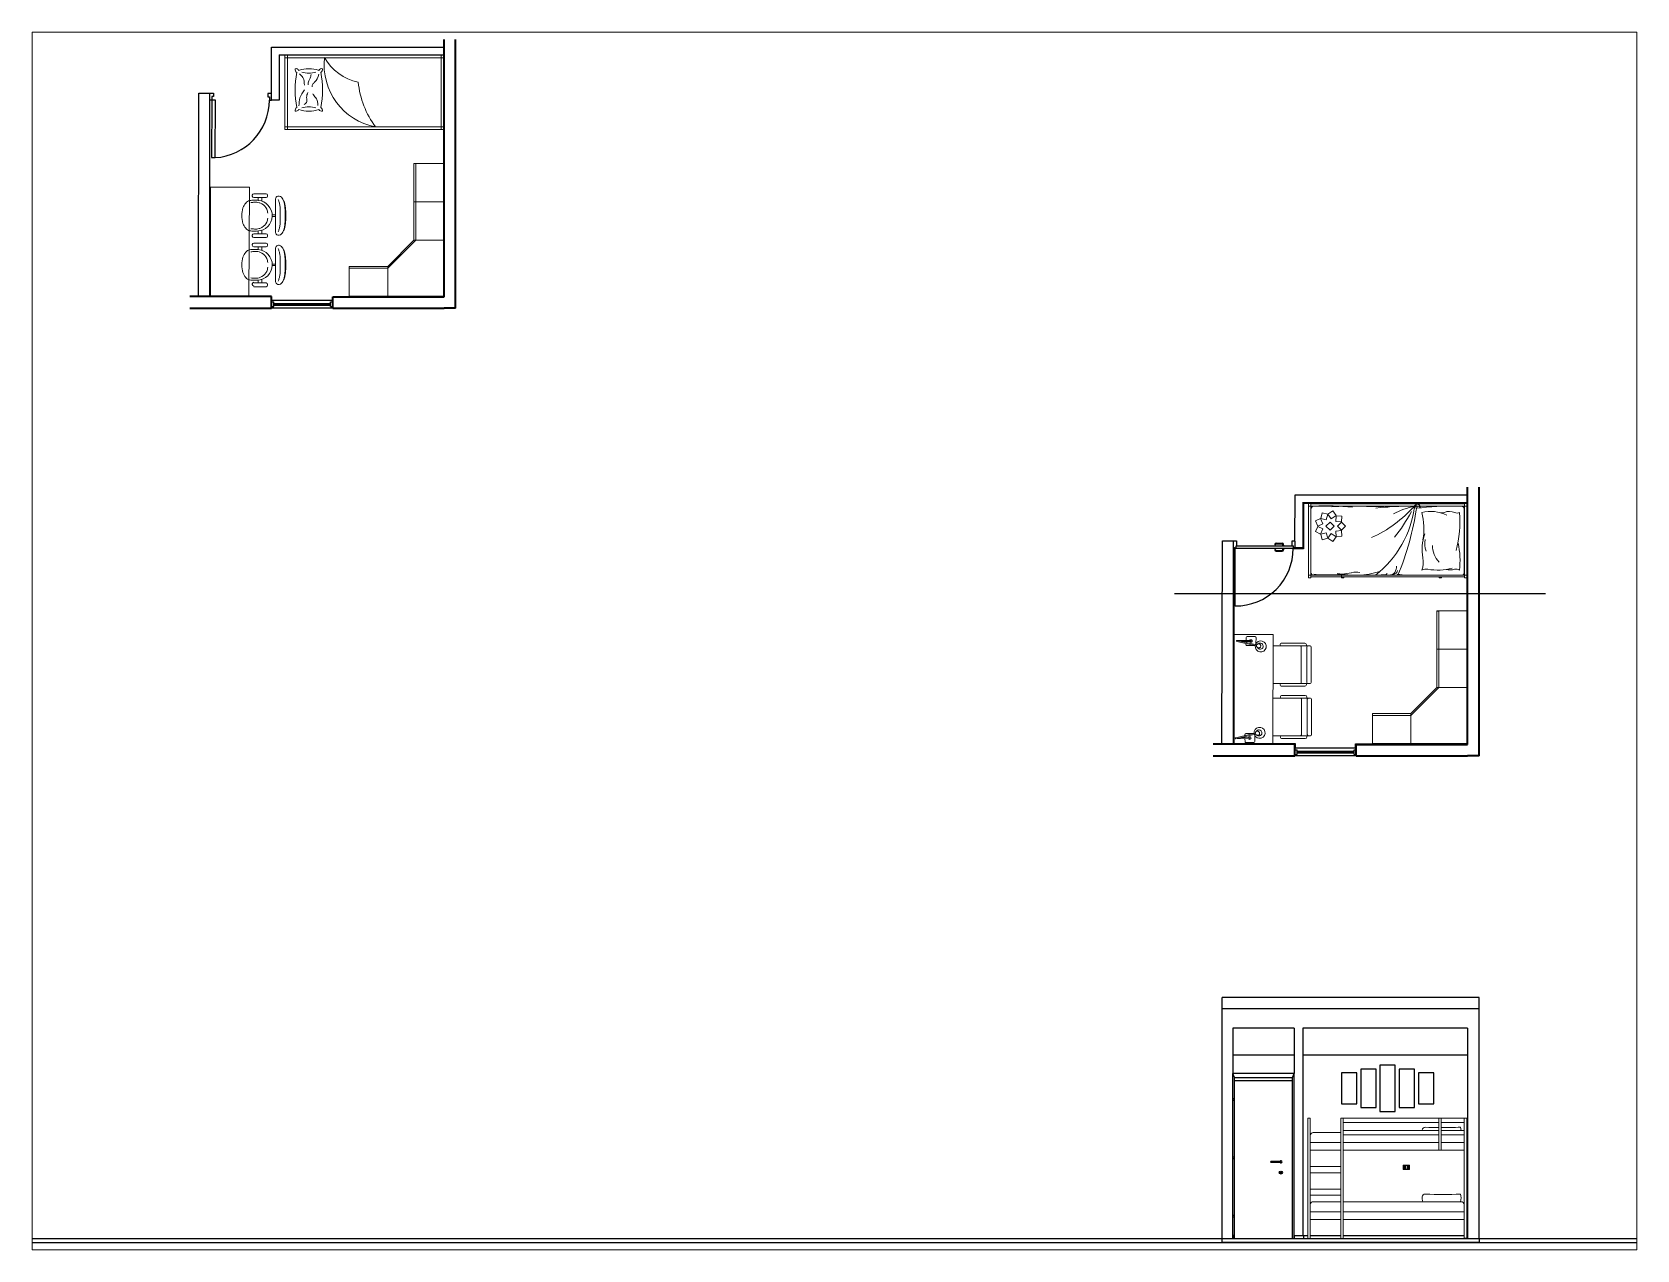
# Paper-space layout 'Layout1' of a CAD drawing. Header units: millimetres. Extents: x 26 to 231, y 20 to 176.
# The model-space entities are those that its viewports show. They can reach past a viewport. Long polylines and large blocks are cut down to what shows.
import ezdxf

# ---------------------------------------------------------------- set-up
doc = ezdxf.new("R2010")
doc.units = ezdxf.units.MM
doc.linetypes.add('HIDDEN', pattern=[0.375, 0.25, -0.125])
for name, color, linetype, lineweight in [('A-DOOR-FULL', 1, 'Continuous', 25), ('A-FURN', 2, 'Continuous', 18), ('A-GLAZ-FULL', 4, 'Continuous', 25), ('A-WALL-FULL', 3, 'Continuous', 35), ('A-WALL-FULL-EXTR', 3, 'Continuous', 35), ('A-WALL-FULL-INTR', 1, 'Continuous', 25), ('INFISSI_sez', 32, 'Continuous', 9)]:
    doc.layers.add(name, color=color, linetype=linetype, lineweight=lineweight)
doc.layers.add('PROSPETTI', color=252, linetype='Continuous')

# ---------------------------------------------------------------- blocks, each defined once
blk = doc.blocks.new('DOOR-75')
for points in [[(-0.07, 0.84), (-0.07, 0.09), (-0.025, 0.09), (-0.025, 0.84), (-0.07, 0.84)], [(-0.775, 0.09), (-0.8, 0.09), (-0.8, 0), (-0.755, 0), (-0.755, 0.045), (-0.775, 0.045), (-0.775, 0.09)], [(-0.025, 0.09), (0, 0.09), (0, 0), (-0.045, 0), (-0.045, 0.045), (-0.025, 0.045), (-0.025, 0.09)]]:
    blk.add_lwpolyline(points)
at = {"linetype": 'HIDDEN'}
blk.add_arc((-0.023, 0.089), 0.752, 93.6181, 179.9249, dxfattribs=at)
blk = doc.blocks.new('$MANIGLIA')
at = {"layer": 'PROSPETTI'}
blk.add_lwpolyline([(-21.1, -105.5, 1), (-21.1, -106.5), (-8.1, -106.5, 1), (-8.1, -105.5)], format="xyb", close=True, dxfattribs=at)
for radius in [2, 1]:
    blk.add_circle((-8.3, -120), radius, dxfattribs=at)
for centre, radius, start, end in [((-19.6, -106), 0.5, 90, 270), ((-8.1, -106), 1.38, 201.3169, 158.6831)]:
    blk.add_arc(centre, radius, start, end, dxfattribs=at)

msp = doc.modelspace()

# ---------------------------------------------------------------- linework, layer by layer
for p, q in [((3345.4, 1957.1), (3344.4, 1958.1)), ((3558.1, 1957.1), (3345.4, 1957.1)), ((3345.4, 1957.1), (3345.4, 1898)), ((3558.1, 1957.1), (3559.1, 1958.1)), ((3558.1, 1957.1), (3558.1, 1644.1)), ((3255.1, 1644.1), (3255.1, 1898.3)), ((3332.1, 1898, 24.6), (3332.1, 1898.2, 24.6)), ((3345.4, 1898), (3332.1, 1898, 24.6)), ((3345.4, 1898), (3344.4, 1899)), ((3177.2, 1839.9), (3660.4, 1839.9)), ((3255.1, 1644.1), (3254.1, 1643.3)), ((3335.1, 1644.1), (3255.1, 1644.1)), ((3335.1, 1644.1), (3334.1, 1643.3)), ((3335.1, 1638.2), (3335.1, 1644.1)), ((3413.1, 1638.2), (3413.1, 1644.1)), ((3413.1, 1644.1), (3414.1, 1643.1)), ((3413.1, 1644.1), (3558.1, 1644.1)), ((3558.1, 1644.1), (3559.1, 1643.1)), ((3574.1, 1313.5), (3239.5, 1313.5)), ((3239.5, 999.5), (3239.5, 1313.5)), ((3574.1, 1298.6), (3239.5, 1298.6)), ((3574.1, 999.5), (3574.1, 1313.5)), ((3253.1, 1273.5), (3253.1, 1214.5)), ((3333.1, 1273.5), (3253.1, 1273.5)), ((3333.1, 1273.5), (3333.1, 1214.5)), ((3559.1, 1273.5), (3344.4, 1273.5)), ((3344.4, 1273.5), (3344.4, 1003.5)), ((3559.1, 1273.5), (3559.1, 999.5)), ((3239.5, 1238.2), (3239.1, 1238.2)), ((3333.1, 1238.2), (3253.1, 1238.2)), ((3559.1, 1238.2), (3344.4, 1238.2)), ((3414.9, 1215.2), (3394.9, 1215.2)), ((3394.9, 1215.2), (3394.9, 1175.2)), ((3414.9, 1175.2), (3414.9, 1215.2)), ((3439.9, 1220.2), (3419.9, 1220.2)), ((3419.9, 1220.2), (3419.9, 1170.2)), ((3439.9, 1170.2), (3439.9, 1220.2)), ((3464.9, 1225.2), (3444.9, 1225.2)), ((3444.9, 1225.2), (3444.9, 1165.2)), ((3464.9, 1165.2), (3464.9, 1225.2)), ((3489.9, 1220.2), (3469.9, 1220.2)), ((3469.9, 1220.2), (3469.9, 1170.2)), ((3489.9, 1170.2), (3489.9, 1220.2)), ((3514.9, 1215.2), (3494.9, 1215.2)), ((3494.9, 1215.2), (3494.9, 1175.2)), ((3514.9, 1175.2), (3514.9, 1215.2)), ((3394.9, 1175.2), (3414.9, 1175.2)), ((3494.9, 1175.2), (3514.9, 1175.2)), ((3419.9, 1170.2), (3439.9, 1170.2)), ((3444.9, 1165.2), (3464.9, 1165.2)), ((3469.9, 1170.2), (3489.9, 1170.2)), ((3559.1, 999.5), (3559.1, 1089.5)), ((3253.1, 1003.5), (3253.9, 1003.5)), ((3333.3, 1003.5), (3334.1, 1003.5)), ((3334.1, 1003.5), (3351.1, 1003.5)), ((3345.2, 1003.5), (3344.4, 1003.5)), ((3354.1, 1003.5), (3394.1, 1003.5)), ((3397.1, 1003.5), (3554.6, 1003.5)), ((3558.3, 1003.5), (3558.1, 1003.5)), ((3558.3, 1003.5), (3559.1, 1003.5)), ((3239.5, 999.5), (3574.1, 999.5)), ((3239.5, 994.5), (3239.5, 999.5)), ((3574.1, 994.5), (3239.5, 994.5)), ((3254.1, 1003.3), (3254.1, 999.5)), ((3333.1, 1003.3), (3333.1, 999.5)), ((3345.4, 1003.3), (3345.4, 999.5)), ((3351.1, 999.5), (3354.6, 999.5)), ((3558.1, 999.5), (3554.6, 999.5)), ((3574.1, 999.5), (3574.1, 994.5))]:
    msp.add_line(p, q)
for p in [(3574.1, 999.5), (3239.5, 994.5)]:
    msp.add_xline(p, (1, 0))
for centre, start, end in [((3253.9, 1003.3), 0, 90), ((3333.3, 1003.3), 90, 180), ((3345.2, 1003.3), 0, 90), ((3558.3, 1003.3), 90, 180)]:
    msp.add_arc(centre, 0.2, start, end)
at = {"layer": 'A-DOOR-FULL'}
for p, q in [((3254.1, 1908.3), (3258.2, 1908.3)), ((3258.2, 1908.3), (3258.2, 1901.8)), ((3309.6, 1905.1), (3317.6, 1905.1)), ((3309.6, 1904.3), (3317.6, 1904.3)), ((3318.4, 1902.3), (3318.4, 1903.5)), ((3319.2, 1902.3), (3319.2, 1903.5)), ((3334.1, 1907.8), (3330.1, 1907.8)), ((3330.1, 1907.8), (3330.1, 1901.9)), ((3334.1, 1907.8), (3334.1, 1899)), ((3254.1, 1899.4), (3257.4, 1899.4)), ((3256.1, 1898.2), (3256.1, 1899.4)), ((3330.9, 1898.2), (3256.1, 1898.2)), ((3256.2, 1823.4), (3256.1, 1898.2)), ((3257.4, 1901.8), (3332.1, 1901.9)), ((3257.4, 1899.4), (3257.4, 1901.8)), ((3309.6, 1895.8), (3317.6, 1895.8)), ((3309.6, 1895), (3317.6, 1895)), ((3317.7, 1902.3), (3320, 1902.3)), ((3317.7, 1901.9), (3317.7, 1902.3)), ((3317.7, 1898.2), (3317.7, 1897.8)), ((3317.7, 1897.8), (3320, 1897.8)), ((3318.4, 1897.8), (3318.4, 1896.6)), ((3319.2, 1897.8), (3319.2, 1896.6)), ((3320, 1901.9), (3320, 1902.3)), ((3320, 1898.2), (3320, 1897.8)), ((3330.9, 1898.2), (3332.1, 1898.2, 24.6)), ((3332.1, 1898.2, 24.6), (3332.1, 1901.9)), ((3334.1, 1899), (3332.1, 1899)), ((3253.1, 999.5), (3253.1, 1214.5)), ((3333.1, 1214.5), (3253.1, 1214.5)), ((3255.3, 1209.5), (3253.1, 1214.5)), ((3333.1, 1214.5), (3254.1, 1214.5)), ((3331.1, 1209.5), (3333.1, 1214.5)), ((3333.1, 999.5), (3333.1, 1214.5)), ((3255.3, 999.5), (3255.3, 1209.5)), ((3255.3, 1209.5), (3331.1, 1209.5)), ((3255.3, 1205.5), (3331.1, 1205.5)), ((3331.1, 999.5), (3331.1, 1209.5)), ((3255.3, 1181.5), (3253.1, 1181.5)), ((3255.3, 1179.5), (3253.1, 1179.5)), ((3255.3, 1105.5), (3253.1, 1105.5)), ((3255.3, 1103.5), (3253.1, 1103.5)), ((3255.3, 1029.5), (3253.1, 1029.5)), ((3255.3, 1027.5), (3253.1, 1027.5))]:
    msp.add_line(p, q, dxfattribs=at)
msp.add_circle((3255.5, 1898.8), 0.604, dxfattribs=at)
for centre, radius, start, end in [((3309.6, 1903.5), 1.61, 90, 180), ((3308.4, 1903.5), 0.404, 184.9677, 355.0323), ((3309.6, 1903.5), 0.806, 90, 180), ((3317.6, 1903.5), 1.61, 0, 90), ((3317.6, 1903.5), 0.806, 0, 90), ((3257.3, 1898), 74.5, 269.1018, 0.2154), ((3308.4, 1896.6), 0.404, 4.9677, 175.0323), ((3309.6, 1896.6), 1.61, 180, 270), ((3309.6, 1896.6), 0.806, 180, 270), ((3317.6, 1896.6), 0.806, 270, 0), ((3317.6, 1896.6), 1.61, 270, 0)]:
    msp.add_arc(centre, radius, start, end, dxfattribs=at)
at = {"layer": 'A-FURN'}
for p, q in [((2022, 2537.4), (2018.5, 2537.4)), ((2022, 2537.4), (2022, 2540.9)), ((2222, 2537.4), (2222, 2540.9)), ((2222, 2537.4), (2225.5, 2537.4)), ((2022, 2447.4), (2018.5, 2447.4)), ((2022, 2447.4), (2022, 2443.9)), ((2222, 2447.4), (2222, 2443.9)), ((2222, 2447.4), (2225.5, 2447.4)), ((2186.4, 2399.8), (2188.9, 2399.8)), ((2188.9, 2399.8), (2188.9, 2349.8)), ((1921.4, 2226.9), (1921.4, 2368.9)), ((1921.4, 2368.9), (1972.3, 2368.9)), ((1972.3, 2367.2), (1971.4, 2226.9)), ((1972.3, 2368.9), (1972.3, 2367.2)), ((1976, 2358.3), (1976, 2357.3)), ((1994, 2360.3), (1978, 2360.3)), ((1994, 2355.3), (1978, 2355.3)), ((1983.5, 2355.3), (1983.5, 2351.8)), ((1988.5, 2355.3), (1988.5, 2350.7)), ((1996, 2358.3), (1996, 2357.3)), ((2006.2, 2351.8), (2006.2, 2311.8)), ((2186.4, 2349.8), (2225.4, 2349.8)), ((2188.9, 2349.8), (2188.9, 2299.8)), ((2001.9, 2332.8), (2006.2, 2332.8)), ((2001.9, 2330.8), (2006.2, 2330.8)), ((1976, 2305.3), (1976, 2306.3)), ((1978, 2308.3), (1994, 2308.3)), ((1978, 2303.3), (1994, 2303.3)), ((1983.5, 2308.3), (1983.5, 2311.9)), ((1988.5, 2308.3), (1988.5, 2312.9)), ((1996, 2305.3), (1996, 2306.3)), ((2152.4, 2263.3), (2188.9, 2299.8)), ((2186.4, 2299.8), (2225.4, 2299.8)), ((1976, 2294.2), (1976, 2293.2)), ((1994, 2296.2), (1978, 2296.2)), ((1994, 2291.2), (1978, 2291.2)), ((1983.5, 2291.2), (1983.5, 2287.7)), ((1988.5, 2291.2), (1988.5, 2286.6)), ((1996, 2294.2), (1996, 2293.2)), ((2006.2, 2287.7), (2006.2, 2247.7)), ((2001.9, 2268.7), (2006.2, 2268.7)), ((2001.9, 2266.7), (2006.2, 2266.7)), ((2102.4, 2263.3), (2152.4, 2263.3)), ((2152.4, 2265.8), (2152.4, 2226.8)), ((1976, 2242.1), (1976, 2243.1)), ((1978, 2244.2), (1994, 2244.2)), ((1978, 2239.2), (1994, 2239.2)), ((1983.5, 2244.2), (1983.5, 2247.8)), ((1988.5, 2244.2), (1988.5, 2248.8)), ((1996, 2241.2), (1996, 2242.2)), ((1920.9, 2226.4), (2000.9, 2226.4)), ((1971.4, 2226.9), (1921.4, 2226.9)), ((3351.9, 1956.9), (3351.9, 1859.9)), ((3351.9, 1956.9), (3354.9, 1956.9)), ((3351.9, 1953.4), (3557.9, 1953.4)), ((3354.8, 1867.4), (3354.8, 1949.4)), ((3354.9, 1956.9), (3354.9, 1859.9)), ((3554.9, 1956.4), (3354.9, 1956.4)), ((3369.7, 1944.9), (3367.8, 1937.6)), ((3376.9, 1942.9), (3369.7, 1944.9)), ((3383.4, 1947.3), (3377.2, 1943)), ((3387.7, 1941.1), (3383.4, 1947.3)), ((3488.7, 1953.4), (3489.8, 1953.4)), ((3497.3, 1953.4), (3550.8, 1953.4)), ((3554.8, 1949.4), (3554.8, 1867.4)), ((3554.9, 1859.9), (3554.9, 1956.9)), ((3554.9, 1956.9), (3557.9, 1956.9)), ((3557.9, 1859.9), (3557.9, 1956.9)), ((3367.6, 1937.4), (3360.8, 1934.2)), ((3360.8, 1934.2), (3363.9, 1927.4)), ((3363.9, 1927.1), (3360.8, 1920.3)), ((3363.9, 1927.4), (3370.7, 1930.6)), ((3370.7, 1924), (3363.9, 1927.1)), ((3370.7, 1930.6), (3367.6, 1937.4)), ((3367.6, 1917.2), (3370.7, 1924)), ((3367.8, 1937.6), (3375, 1935.7)), ((3379.9, 1932.6), (3374.5, 1927.3)), ((3374.5, 1927.3), (3379.9, 1922)), ((3375, 1935.7), (3376.9, 1942.9)), ((3377.2, 1943), (3381.5, 1936.8)), ((3385.2, 1927.3), (3379.9, 1932.6)), ((3379.9, 1922), (3385.2, 1927.3)), ((3381.5, 1936.8), (3387.7, 1941.1)), ((3387.9, 1941), (3387.3, 1933.5)), ((3387.3, 1933.5), (3394.8, 1932.9)), ((3395.4, 1940.3), (3387.9, 1941)), ((3394.9, 1932.6), (3389.5, 1927.3)), ((3389.5, 1927.3), (3394.9, 1922)), ((3394.8, 1932.9), (3395.4, 1940.3)), ((3400.2, 1927.3), (3394.9, 1932.6)), ((3394.9, 1922), (3400.2, 1927.3)), ((3360.8, 1920.3), (3367.6, 1917.2)), ((3375, 1918.9), (3367.8, 1916.9)), ((3367.8, 1916.9), (3369.7, 1909.7)), ((3369.7, 1909.7), (3376.9, 1911.6)), ((3376.9, 1911.6), (3375, 1918.9)), ((3381.5, 1917.7), (3377.2, 1911.6)), ((3377.2, 1911.6), (3383.4, 1907.3)), ((3387.7, 1913.4), (3381.5, 1917.7)), ((3383.4, 1907.3), (3387.7, 1913.4)), ((3394.8, 1921.7), (3387.3, 1921.1)), ((3387.3, 1921.1), (3387.9, 1913.6)), ((3387.9, 1913.6), (3395.4, 1914.2)), ((3395.4, 1914.2), (3394.8, 1921.7)), ((3354.9, 1863.4), (3351.9, 1863.4)), ((3394.9, 1863.4), (3354.9, 1863.4)), ((3354.9, 1861.4), (3394.9, 1861.4)), ((3550.8, 1863.4), (3358.8, 1863.4)), ((3557.9, 1863.4), (3394.9, 1863.4)), ((3394.9, 1861.4), (3394.9, 1863.4)), ((3394.9, 1861.4), (3394.9, 1859.9)), ((3394.9, 1861.4), (3397.9, 1861.4)), ((3397.9, 1859.9), (3397.9, 1861.4)), ((3397.9, 1861.4), (3554.9, 1861.4)), ((3438.9, 1863.4), (3448.6, 1863.4)), ((3480.7, 1863.5), (3541.5, 1863.5)), ((3521.9, 1861.4), (3521.9, 1859.9)), ((3524.9, 1859.9), (3524.9, 1861.4)), ((3351.9, 1859.9), (3354.9, 1859.9)), ((3394.9, 1859.9), (3397.9, 1859.9)), ((3521.9, 1859.9), (3524.9, 1859.9)), ((3554.9, 1859.9), (3557.9, 1859.9)), ((3519.6, 1816.6), (3522.1, 1816.6)), ((3521.6, 1817.2), (3521.6, 1767.2)), ((3255.2, 1644.2), (3255.2, 1786.2)), ((3255.2, 1786.2), (3306, 1786.2)), ((3276.7, 1778.3), (3258.6, 1778.7)), ((3258.6, 1778.7), (3278.6, 1774.1)), ((3258.6, 1777.4), (3278.3, 1772.7)), ((3276.7, 1777), (3264.9, 1777.2)), ((3270.6, 1782.4), (3270.5, 1778.4)), ((3270.5, 1777.1), (3270.5, 1775.9)), ((3282.3, 1783.5), (3271.9, 1783.7)), ((3276.7, 1777), (3276.7, 1778.3)), ((3283.3, 1774.4), (3283.5, 1782.2)), ((3306, 1784.4), (3305.2, 1644.2)), ((3306, 1786.2), (3306, 1784.4)), ((3270.5, 1774.6), (3270.4, 1773.2)), ((3271.7, 1772), (3282.1, 1771.8)), ((3284, 1771.4), (3278.3, 1772.7)), ((3278.6, 1774.1), (3284.3, 1772.8)), ((3283.3, 1773), (3283.3, 1773)), ((3314.9, 1773.7), (3314.9, 1772.8)), ((3347.1, 1775), (3316.2, 1775)), ((3349.1, 1771.5), (3340.4, 1771.5)), ((3342.4, 1771.1), (3342.4, 1769.5)), ((3351.3, 1771.5), (3342.8, 1771.5)), ((3349.1, 1771.5), (3349.1, 1773)), ((3349.8, 1724), (3349.8, 1770)), ((3353.9, 1771.5), (3351.3, 1771.5)), ((3355.4, 1770), (3355.4, 1724)), ((3519.1, 1767.2), (3558.1, 1767.2)), ((3521.6, 1767.2), (3521.6, 1717.2)), ((3314.9, 1721.2), (3314.9, 1720.3)), ((3347.1, 1719), (3316.2, 1719)), ((3349.1, 1722.5), (3340.4, 1722.5)), ((3342.4, 1722.9), (3342.4, 1724.5)), ((3351.3, 1722.5), (3342.8, 1722.5)), ((3349.1, 1721), (3349.1, 1722.5)), ((3353.9, 1722.5), (3351.3, 1722.5)), ((3485.1, 1680.7), (3521.6, 1717.2)), ((3519.1, 1717.2), (3558.1, 1717.2)), ((3315.4, 1705.6), (3315.4, 1704.7)), ((3347.6, 1706.9), (3316.7, 1706.9)), ((3349.6, 1703.4), (3340.9, 1703.4)), ((3342.9, 1703), (3342.9, 1701.4)), ((3351.8, 1703.4), (3343.3, 1703.4)), ((3349.6, 1703.4), (3349.6, 1704.9)), ((3350.3, 1655.9), (3350.3, 1701.9)), ((3354.4, 1703.4), (3351.8, 1703.4)), ((3355.9, 1701.9), (3355.9, 1655.9)), ((3435.1, 1680.7), (3485.1, 1680.7)), ((3485.1, 1683.2), (3485.1, 1644.2)), ((3257.1, 1651.8), (3276.9, 1656.4)), ((3257.2, 1650.5), (3277.2, 1655.1)), ((3275.2, 1652.1), (3263.4, 1651.9)), ((3269, 1654.6), (3269, 1655.9)), ((3269.1, 1652), (3269, 1653.2)), ((3270.2, 1657.2), (3280.6, 1657.4)), ((3275.2, 1652.1), (3275.2, 1650.8)), ((3282.5, 1657.7), (3276.9, 1656.4)), ((3277.2, 1655.1), (3282.8, 1656.4)), ((3281.9, 1656.2), (3281.9, 1656.1)), ((3281.9, 1654.8), (3282, 1646.9)), ((3315.4, 1653.1), (3315.4, 1652.2)), ((3349.6, 1654.4), (3340.9, 1654.4)), ((3342.9, 1654.8), (3342.9, 1656.4)), ((3351.8, 1654.4), (3343.3, 1654.4)), ((3349.6, 1652.9), (3349.6, 1654.4)), ((3354.4, 1654.4), (3351.8, 1654.4)), ((3254.1, 1643.3), (3334.1, 1643.3)), ((3305.2, 1644.2), (3255.2, 1644.2)), ((3275.3, 1650.8), (3257.2, 1650.5)), ((3269.2, 1646.7), (3269.1, 1650.7)), ((3280.8, 1645.7), (3270.4, 1645.5)), ((3347.6, 1650.9), (3316.7, 1650.9)), ((3354.1, 1156.5), (3351.1, 1156.5)), ((3351.1, 1156.5), (3351.1, 999.5)), ((3354.1, 999.5), (3354.1, 1156.5)), ((3394.1, 1156.5), (3394.1, 999.5)), ((3397.1, 1156.5), (3394.1, 1156.5)), ((3397.1, 999.5), (3397.1, 1156.5)), ((3554.6, 1156.5), (3397.1, 1156.5)), ((3397.1, 1150.5), (3521.6, 1150.5)), ((3521.6, 1114.5), (3521.6, 1156.5)), ((3524.6, 1156.5), (3524.6, 1114.5)), ((3524.6, 1150.5), (3554.6, 1150.5)), ((3554.6, 999.5), (3554.6, 1156.5)), ((3554.6, 1156.5), (3558.1, 1156.5)), ((3558.1, 1156.5), (3558.1, 999.5)), ((3354.1, 1133.5), (3354.1, 1124.5)), ((3358.1, 1137.5), (3394.1, 1137.5)), ((3521.6, 1140.5), (3397.1, 1140.5)), ((3397.1, 1134.5), (3521.6, 1134.5)), ((3554.6, 1140.5), (3524.6, 1140.5)), ((3524.6, 1134.5), (3554.6, 1134.5)), ((3394.1, 1124.5), (3354.1, 1124.5)), ((3394.1, 1114.5), (3354.1, 1114.5)), ((3521.6, 1124.5), (3397.1, 1124.5)), ((3554.6, 1114.5), (3397.1, 1114.5)), ((3554.6, 1124.5), (3524.6, 1124.5)), ((3354.1, 1093.2), (3394.1, 1093.2)), ((3394.1, 1085.2), (3354.1, 1085.2)), ((3354.1, 1063.9), (3394.1, 1063.9)), ((3394.1, 1055.9), (3354.1, 1055.9)), ((3358.1, 1047.5), (3394.1, 1047.5)), ((3397.1, 1047.5), (3550.6, 1047.5)), ((3354.1, 1043.5), (3354.1, 1034.5)), ((3354.1, 1034.5), (3394.1, 1034.5)), ((3354.1, 1024.5), (3394.1, 1024.5)), ((3397.1, 1034.5), (3554.6, 1034.5)), ((3397.1, 1024.5), (3554.6, 1024.5)), ((3554.6, 1043.5), (3554.6, 1034.5))]:
    msp.add_line(p, q, dxfattribs=at)
msp.add_lwpolyline([(2225.5, 2443.9), (2018.5, 2443.9), (2018.5, 2540.9), (2225.5, 2540.9), (2225.5, 2443.9)], dxfattribs=at)
for points in [[(2222, 2447.4), (2022, 2447.4), (2022, 2537.4), (2222, 2537.4)], [(2102.4, 2226.8), (2225.4, 2226.8), (2225.4, 2399.8), (2186.4, 2399.8), (2186.4, 2299.8), (2152.4, 2265.8), (2102.4, 2265.8)], [(3435.1, 1644.2), (3558.1, 1644.2), (3558.1, 1817.2), (3519.1, 1817.2), (3519.1, 1717.2), (3485.1, 1683.2), (3435.1, 1683.2)], [(3475.3, 1095.3), (3483.3, 1095.3), (3483.3, 1089.5), (3475.3, 1089.5)], [(3475.9, 1094.7), (3478, 1094.7), (3478, 1090.1), (3475.9, 1090.1)], [(3478.3, 1094.7), (3480.3, 1094.7), (3480.3, 1090.1), (3478.3, 1090.1)], [(3480.6, 1094.7), (3482.7, 1094.7), (3482.7, 1090.1), (3480.6, 1090.1)]]:
    msp.add_lwpolyline(points, close=True, dxfattribs=at)
for points in [[(2114, 2505.6, 0.134525), (2136.7, 2447.3, -0.392632), (2070.1, 2537.7, 0.214426)], [(3287.5, 1774.2, 0.095681), (3286.4, 1774.2, 0.097282), (3285.3, 1773.8, 0.099637), (3284.5, 1773.1, 0.101368), (3284.1, 1772.1, 0.101368), (3284.1, 1771.1, 0.099637), (3284.5, 1770.1, 0.097282), (3285.2, 1769.3, 0.095681), (3286.2, 1768.8, 0.095681), (3287.3, 1768.8, 0.097282), (3288.4, 1769.2, 0.099637), (3289.2, 1769.9, 0.101368), (3289.6, 1770.9, 0.101368), (3289.6, 1771.9, 0.099637), (3289.2, 1772.9, 0.097282), (3288.5, 1773.7, 0.095681)], [(3286, 1655, -0.095681), (3284.9, 1655, -0.097282), (3283.9, 1655.3, -0.099637), (3283.1, 1656.1, -0.101368), (3282.6, 1657, -0.101368), (3282.6, 1658.1, -0.099637), (3283, 1659.1, -0.097282), (3283.8, 1659.9, -0.095681), (3284.8, 1660.3, -0.095681), (3285.9, 1660.3, -0.097282), (3286.9, 1660, -0.099637), (3287.7, 1659.2, -0.101368), (3288.1, 1658.3, -0.101368), (3288.2, 1657.2, -0.099637), (3287.8, 1656.2, -0.097282), (3287, 1655.4, -0.095681)]]:
    msp.add_lwpolyline(points, format="xyb", close=True, dxfattribs=at)
for points in [[(3305.7, 1722.5), (3316.2, 1722.5), (3340.4, 1722.5, 0.414214), (3342.4, 1724.5), (3342.4, 1769.5, 0.414213), (3340.4, 1771.5), (3316.2, 1771.5), (3306, 1771.5)], [(3305.3, 1654.4), (3316.7, 1654.4), (3340.9, 1654.4, 0.414214), (3342.9, 1656.4), (3342.9, 1701.4, 0.414213), (3340.9, 1703.4), (3316.7, 1703.4), (3305.6, 1703.4)]]:
    msp.add_lwpolyline(points, format="xyb", dxfattribs=at)
at = {"layer": 'A-FURN', "ltscale": 0.2}
for centre, radius, start, end in [((2035.7, 2522.1), 4, 165.5166, 244.2099), ((2032.8, 2519.3), 4, 25.7901, 104.4834), ((2157.2, 2495.5), 125.4, 169.4235, 190.5765), ((2049.6, 2482.1), 41.1, 71.2852, 108.7148), ((2049.6, 2545.9), 28.5, 251.1598, 288.8402), ((2066.4, 2519.3), 4, 75.5166, 154.2099), ((2063.5, 2522.1), 4, 295.7901, 14.4834), ((1942, 2495.5), 125.4, 349.4235, 10.5765), ((2035.7, 2468.9), 4, 115.7901, 194.4834), ((2032.8, 2471.8), 4, 255.5166, 334.2099), ((2049.6, 2508.9), 41.1, 251.2852, 288.7148), ((2049.6, 2445.1), 28.5, 71.1598, 108.8402), ((2066.4, 2471.8), 4, 205.7901, 284.4834), ((2063.5, 2468.9), 4, 345.5166, 64.2099)]:
    msp.add_arc(centre, radius, start, end, dxfattribs=at)
at = {"layer": 'A-FURN'}
for centre, radius, start, end in [((1978, 2358.3), 2, 90, 180), ((1978, 2357.3), 2, 180, 270), ((1982, 2331.8), 20, 271.3986, 85.6618), ((1994, 2358.3), 2, 0, 90), ((1994, 2357.3), 2, 270, 0), ((1978, 2306.3), 2, 90, 180), ((1978, 2305.3), 2, 180, 270), ((1994, 2306.3), 2, 0, 90), ((1994, 2305.3), 2, 270, 0), ((1978, 2294.2), 2, 90, 180), ((1978, 2293.2), 2, 180, 270), ((1982, 2267.7), 20, 271.3986, 85.6618), ((1994, 2294.2), 2, 0, 90), ((1994, 2293.2), 2, 270, 0), ((1978, 2243.1), 2, 90, 180), ((1978, 2242.1), 2, 180, 270), ((1994, 2242.2), 2, 0, 90), ((1994, 2241.2), 2, 270, 0), ((3358.8, 1949.4), 4, 90, 180), ((3374.4, 1586.6), 367.2, 84.5576, 92.4387), ((3413.2, 1402.7), 550.7, 85.6972, 93.223), ((3365.2, 2064.1), 166.5, 294.3833, 318.4532), ((3356.3, 1969.6), 134.5, 307.889, 353.2392), ((3476.8, 1657.1), 296.2, 87.8975, 97.2658), ((3523.5, 1820.5), 137.4, 104.1894, 116.3096), ((3301.9, 2043.8), 208.2, 321.0376, 332.0856), ((3118.9, 2007.3), 377.9, 337.6211, 351.5801), ((3493.5, 1951.9), 4.09, 351.6091, 153.9382), ((3494.5, 1950.7), 4.09, 112.6052, 184.4989), ((3536, 1621.9), 331.6, 88.3703, 97.5322), ((3494.8, 1951.6), 2.06, 351.2915, 168.1256), ((3510.6, 1896.2), 50.4, 65.118, 102.9862), ((3416.5, 1923.8), 85.6, 350.3266, 14.5973), ((3525.6, 1953.1), 8.48, 249.0161, 292.8808), ((3535.4, 1929.9), 16.7, 65.7877, 112.8808), ((3545.6, 1952.6), 8.14, 245.7877, 291.7124), ((3405.6, 1933.3), 143.5, 344.8925, 4.682), ((3550.8, 1949.4), 4, 0, 90), ((3562.4, 1896.3), 62.6, 160.3559, 189.3926), ((3528.5, 1904.5), 25.4, 167.148, 202.3825), ((3542.6, 1901.3), 29.1, 177.8295, 225.0098), ((3443.9, 1882.6), 105.3, 353.1414, 12.4248), ((3466.7, 1880.4), 34.5, 342.3598, 9.3926), ((3358.8, 1867.4), 4, 180, 270), ((3376.5, 2029), 165.2, 263.8916, 280.9888), ((3412.3, 1980.7), 117.1, 258.5351, 286.0345), ((3414.5, 1834.5), 33, 82.4747, 101.3425), ((3454.8, 1898.7), 35.1, 256.9286, 282.8827), ((3447.9, 1874.1), 10.7, 266.6017, 307.7302), ((3456.7, 1873.4), 10, 274.6849, 320.5984), ((3461.1, 1871.2), 6.92, 282.8827, 348.3869), ((3443.4, 1876.9), 23.2, 335.0339, 356.464), ((3481.5, 1926.3), 62.8, 257.089, 269.2313), ((3505.3, 1858.7), 12.7, 80.3711, 116.9649), ((3520.1, 1946), 75.8, 260.3711, 284.26), ((3536.1, 1892.3), 21.8, 257.312, 285.1988), ((3543.9, 1863.6), 7.89, 54.3788, 105.1988), ((3550.8, 1867.4), 4, 270, 0), ((3258.6, 1778), 0.661, 88.8604, 268.8604), ((3271.9, 1782.4), 1.24, 88.8604, 178.8604), ((3276.7, 1777.7), 1.76, 336.782, 156.782), ((3276.7, 1777.7), 1.76, 200.9388, 336.782), ((3282.3, 1782.2), 1.24, 358.8604, 88.8604), ((3289.6, 1770.8), 7.19, 171.9901, 161.1165), ((3271.7, 1773.2), 1.24, 178.8604, 268.8604), ((3282.1, 1773), 1.24, 268.8604, 284.3261), ((3288.8, 1771.1), 3.96, 206.6625, 127.8362), ((3316.2, 1773.7), 1.3, 90, 180), ((3316.2, 1772.8), 1.3, 180, 270), ((3342.8, 1771.1), 0.4, 89.9999, 180), ((3347.1, 1773), 2, 0, 90), ((3351.3, 1770), 1.5, 90, 180), ((3353.9, 1770), 1.5, 0, 90), ((3316.2, 1721.2), 1.3, 90, 180), ((3316.2, 1720.3), 1.3, 180, 270), ((3342.8, 1722.9), 0.4, 180, 270), ((3347.1, 1721), 2, 270, 0), ((3351.3, 1724), 1.5, 180, 270), ((3353.9, 1724), 1.5, 270, 0), ((3316.7, 1705.6), 1.3, 90, 180), ((3316.7, 1704.7), 1.3, 180, 270), ((3343.3, 1703), 0.4, 89.9999, 180), ((3347.6, 1704.9), 2, 0, 90), ((3351.8, 1701.9), 1.5, 90, 180), ((3354.4, 1701.9), 1.5, 0, 90), ((3257.1, 1651.1), 0.661, 91.1396, 271.1396), ((3270.2, 1655.9), 1.24, 91.1396, 181.1396), ((3275.2, 1651.5), 1.76, 23.218, 159.0612), ((3275.2, 1651.5), 1.76, 203.218, 23.218), ((3280.6, 1656.1), 1.24, 75.6739, 91.1396), ((3288.1, 1658.3), 7.19, 198.8835, 188.0099), ((3287.3, 1658.1), 3.96, 232.1638, 153.3375), ((3316.7, 1653.1), 1.3, 90, 180), ((3316.7, 1652.2), 1.3, 180, 270), ((3343.3, 1654.8), 0.4, 180, 270), ((3347.6, 1652.9), 2, 270, 0), ((3351.8, 1655.9), 1.5, 180, 270), ((3354.4, 1655.9), 1.5, 270, 0), ((3270.4, 1646.7), 1.24, 181.1396, 271.1396), ((3280.8, 1646.9), 1.24, 271.1396, 1.1396), ((3358.1, 1133.5), 4, 90, 180), ((3504, 1140.5), 4, 90, 174.3738), ((3514.1, 1139.5), 14.2, 174.3738, 175.9618), ((3526.9, 1609.4), 465.4, 267.1768, 269.3447), ((3526.9, 1609.4), 465.4, 269.714, 272.8232), ((3530.6, 1139.5), 19.9, 2.886, 14.5808), ((3550.6, 1133.5), 4, 0, 14.4775), ((3477, 1094), 0.309, 113.3666, 246.2003), ((3477, 1092.4), 0.309, 113.3666, 246.2003), ((3477, 1090.8), 0.309, 113.3666, 246.2003), ((3477, 1094), 0.309, 294.3243, 66.1088), ((3477, 1092.4), 0.309, 294.3243, 66.1088), ((3477, 1090.8), 0.309, 294.3243, 66.1088), ((3481.7, 1094), 0.309, 113.3666, 246.2003), ((3481.7, 1092.4), 0.309, 113.3666, 246.2003), ((3481.7, 1090.8), 0.309, 113.3666, 246.2003), ((3481.7, 1094), 0.309, 294.3243, 66.1088), ((3481.7, 1092.4), 0.309, 294.3243, 66.1088), ((3481.7, 1090.8), 0.309, 294.3243, 66.1088), ((3358.1, 1043.5), 4, 90, 180), ((3514.1, 1052.5), 14.2, 174.3738, 200.6165), ((3504, 1053.5), 4, 90, 174.3738), ((3526.9, 1522.4), 465.4, 267.1768, 272.8232), ((3530.6, 1052.5), 19.9, 345.4192, 14.5808), ((3550.6, 1043.5), 4, 0, 90)]:
    msp.add_arc(centre, radius, start, end, dxfattribs=at)
for centre, start_param, end_param in [((3477, 1094), 5.42058, 7.142383), ((3477, 1094), 8.545266, 10.307697), ((3477, 1092.4), 5.42058, 7.142383), ((3477, 1092.4), 8.545266, 10.307697), ((3477, 1090.8), 5.42058, 7.142383), ((3477, 1090.8), 8.545266, 10.307697), ((3481.7, 1094), 5.42058, 7.142383), ((3481.7, 1094), 8.545266, 10.307697), ((3481.7, 1092.4), 5.42058, 7.142383), ((3481.7, 1092.4), 8.545266, 10.307697), ((3481.7, 1090.8), 5.42058, 7.142383), ((3481.7, 1090.8), 8.545266, 10.307697)]:
    msp.add_ellipse(centre, major_axis=(0, 0.44), ratio=0.372094, start_param=start_param, end_param=end_param, dxfattribs=at)
at = {"layer": 'A-FURN', "ltscale": 0.2}
for points in [[(2037.7, 2516.4), (2042, 2511.6), (2043.8, 2501.6)], [(2052.5, 2515.5), (2051.6, 2511), (2049.5, 2507.4), (2048.6, 2502.1)], [(2062.8, 2515.9), (2057.2, 2505.5), (2054.7, 2503.1), (2054.1, 2499.4)], [(2036.8, 2474.7), (2038, 2485.4), (2043.9, 2495.5)], [(2043.7, 2476.4), (2047, 2480.2), (2046.8, 2485.6), (2048.4, 2492.3)], [(2061.4, 2475.4), (2059.6, 2484.2), (2055.6, 2489), (2055, 2490.7)]]:
    msp.add_spline(points, degree=3, dxfattribs=at)
at = {"layer": 'A-FURN'}
for points in [[(1962.2, 2331.8), (1963.8, 2342), (1967.5, 2348.2), (1969.8, 2350.4), (1975.6, 2351.9), (1983.5, 2351.8)], [(1974.3, 2348.8), (1978.9, 2349.3), (1984.9, 2348.7), (1988.6, 2347.1), (1994.8, 2340.3), (1996.1, 2334.9)], [(2015.7, 2353.5), (2014, 2355.7), (2011.2, 2357.4), (2009.1, 2357.2), (2006.9, 2355.7), (2006.4, 2353.7), (2006.2, 2351.8)], [(2009.7, 2353), (2010.4, 2351.2), (2011.6, 2347.2), (2012.2, 2342.1), (2012.5, 2331.8)], [(2015.7, 2353.5), (2017.8, 2349), (2019.4, 2339.7), (2019.8, 2331.8)], [(2015.7, 2353.5), (2016.7, 2351.2), (2017.9, 2347.2), (2018.5, 2342.1), (2018.8, 2331.8)], [(1962.2, 2331.8), (1963.8, 2321.7), (1967.5, 2315.4), (1969.8, 2313.3), (1975.6, 2311.8), (1983.5, 2311.9)], [(1974.3, 2314.8), (1978.9, 2314.4), (1984.9, 2314.9), (1988.6, 2316.6), (1994.8, 2323.4), (1996.1, 2328.7)], [(2009.7, 2310.7), (2010.4, 2312.5), (2011.6, 2316.5), (2012.2, 2321.6), (2012.5, 2331.8)], [(2015.7, 2310.2), (2017.8, 2314.6), (2019.4, 2324), (2019.8, 2331.8)], [(2015.7, 2310.2), (2016.7, 2312.5), (2017.9, 2316.5), (2018.5, 2321.6), (2018.8, 2331.8)], [(2015.7, 2310.2), (2014, 2308), (2011.2, 2306.3), (2009.1, 2306.4), (2006.9, 2307.9), (2006.4, 2309.9), (2006.2, 2311.8)], [(1962.2, 2267.7), (1963.8, 2277.9), (1967.5, 2284.1), (1969.8, 2286.3), (1975.6, 2287.8), (1983.5, 2287.7)], [(1974.3, 2284.7), (1978.9, 2285.2), (1984.9, 2284.6), (1988.6, 2283), (1994.8, 2276.2), (1996.1, 2270.8)], [(2015.7, 2289.4), (2014, 2291.6), (2011.2, 2293.3), (2009.1, 2293.1), (2006.9, 2291.6), (2006.4, 2289.6), (2006.2, 2287.7)], [(2009.7, 2288.9), (2010.4, 2287.1), (2011.6, 2283.1), (2012.2, 2278), (2012.5, 2267.7)], [(2015.7, 2289.4), (2017.8, 2284.9), (2019.4, 2275.5), (2019.8, 2267.7)], [(2015.7, 2289.4), (2016.7, 2287.1), (2017.9, 2283.1), (2018.5, 2278), (2018.8, 2267.7)], [(1962.2, 2267.7), (1963.8, 2257.6), (1967.5, 2251.3), (1969.8, 2249.2), (1975.6, 2247.7), (1983.5, 2247.8)], [(1974.3, 2250.7), (1978.9, 2250.3), (1984.9, 2250.8), (1988.6, 2252.5), (1994.8, 2259.3), (1996.1, 2264.6)], [(2009.7, 2246.6), (2010.4, 2248.4), (2011.6, 2252.4), (2012.2, 2257.5), (2012.5, 2267.7)], [(2015.7, 2246.1), (2017.8, 2250.5), (2019.4, 2259.9), (2019.8, 2267.7)], [(2015.7, 2246.1), (2016.7, 2248.4), (2017.9, 2252.4), (2018.5, 2257.5), (2018.8, 2267.7)], [(2015.7, 2246.1), (2014, 2243.9), (2011.2, 2242.1), (2009.1, 2242.3), (2006.9, 2243.8), (2006.4, 2245.8), (2006.2, 2247.7)]]:
    msp.add_spline(points, degree=3, dxfattribs=at)
at = {"layer": 'A-GLAZ-FULL'}
for p, q in [((2000.9, 2219.4), (2003.9, 2219.4)), ((2003.9, 2217.4), (2077.9, 2217.4)), ((2003.9, 2216.4), (2077.9, 2216.4)), ((2077.9, 2219.4), (2080.9, 2219.4)), ((2000.9, 2213.4), (2003.9, 2213.4)), ((2003.9, 2215.4), (2077.9, 2215.4)), ((2077.9, 2213.4), (2080.9, 2213.4)), ((3334.1, 1636.2), (3337.1, 1636.2)), ((3337.1, 1634.2), (3411.1, 1634.2)), ((3337.1, 1633.2), (3411.1, 1633.2)), ((3337.1, 1632.2), (3411.1, 1632.2)), ((3411.1, 1636.2), (3414.1, 1636.2)), ((3334.1, 1630.2), (3337.1, 1630.2)), ((3411.1, 1630.2), (3414.1, 1630.2))]:
    msp.add_line(p, q, dxfattribs=at)
at = {"layer": 'A-GLAZ-FULL', "ltscale": 0.001}
for p, q in [((2003.9, 2213.4), (2003.9, 2219.4)), ((2077.9, 2213.4), (2077.9, 2219.4)), ((3337.1, 1630.2), (3337.1, 1636.2)), ((3411.1, 1630.2), (3411.1, 1636.2))]:
    msp.add_line(p, q, dxfattribs=at)
at = {"layer": 'A-WALL-FULL'}
for p, q in [((2240.9, 2211.4), (2225.9, 2211.4)), ((3574.1, 1628.3), (3559.1, 1628.3))]:
    msp.add_line(p, q, dxfattribs=at)
at = {"layer": 'A-WALL-FULL-EXTR'}
for p, q in [((2225.9, 2226.3), (2225.9, 2561.1)), ((2240.9, 2211.4), (2240.9, 2561.1)), ((2000.9, 2226.4), (1894.6, 2226.4)), ((2000.9, 2211.4), (2000.9, 2226.4)), ((2080.9, 2211.4), (2080.9, 2226.3)), ((2080.9, 2226.3), (2225.9, 2226.3)), ((1894.6, 2211.5), (2000.9, 2211.4)), ((2080.9, 2211.4), (2225.9, 2211.4)), ((3559.1, 1643.1), (3559.1, 1978)), ((3574.1, 1628.3), (3574.1, 1978)), ((3334.1, 1643.3), (3227.8, 1643.3)), ((3334.1, 1628.2), (3334.1, 1643.3)), ((3414.1, 1628.2), (3414.1, 1643.1)), ((3414.1, 1643.1), (3559.1, 1643.1)), ((3227.8, 1628.3), (3334.1, 1628.2)), ((3414.1, 1628.2), (3559.1, 1628.2))]:
    msp.add_line(p, q, dxfattribs=at)
at = {"layer": 'A-WALL-FULL-INTR'}
for p, q in [((2000.9, 2491.1), (2001.2, 2551.4)), ((2001.2, 2551.4), (2225.9, 2551.4)), ((2011.2, 2541.3), (2011.2, 2482.1)), ((2011.2, 2541.3), (2225.9, 2541.3)), ((1905.9, 2226.4), (1906.4, 2491.4)), ((1906.4, 2491.4), (1920.9, 2491.4)), ((1920.9, 2346.4), (1920.9, 2491.4)), ((2011.2, 2482.1), (2000.9, 2482.1)), ((1920.9, 2226.4), (1920.9, 2346.4)), ((2080.9, 2221.4), (2000.9, 2221.4)), ((2080.9, 2211.4), (2000.9, 2211.4)), ((3334.1, 1908), (3334.4, 1968.3)), ((3334.4, 1968.3), (3559.1, 1968.3)), ((3344.4, 1958.1), (3344.4, 1899)), ((3344.4, 1958.1), (3559.1, 1958.1)), ((3239.1, 1643.3), (3239.6, 1908.3)), ((3239.6, 1908.3), (3254.1, 1908.3)), ((3254.1, 1763.3), (3254.1, 1908.3)), ((3344.4, 1899), (3334.1, 1899)), ((3254.1, 1643.3), (3254.1, 1763.3)), ((3414.1, 1638.2), (3334.1, 1638.2)), ((3414.1, 1628.2), (3334.1, 1628.2))]:
    msp.add_line(p, q, dxfattribs=at)
at = {"layer": 'INFISSI_sez', "linetype": 'Continuous'}
for p, q in [((3334.3, 1960.7), (3334.3, 1960.2)), ((3334.3, 1951.7), (3334.3, 1952.2))]:
    msp.add_line(p, q, dxfattribs=at)

# ---------------------------------------------------------------- block references
at = {"layer": 'A-DOOR-FULL', "xscale": 99.99999999999994, "yscale": 99.99999999999994, "zscale": 99.99999999999994, "rotation": 179.7837897678387}
msp.add_blockref('DOOR-75', (1920.9, 2491.4), dxfattribs=at)
at = {"layer": 'A-DOOR-FULL'}
msp.add_blockref('$MANIGLIA', (3324.1, 1205.5), dxfattribs=at)

psp = doc.layouts.get("Layout1")

# ---------------------------------------------------------------- viewports
at = {"layer": '0', "view_target_point": (2734.39, 1777.84)}
psp.add_viewport(center=(128.5, 97.5), size=(205.6, 156), view_center_point=(0, 0), view_height=1586.1243, dxfattribs=at)

doc.saveas('drawing.dxf')
